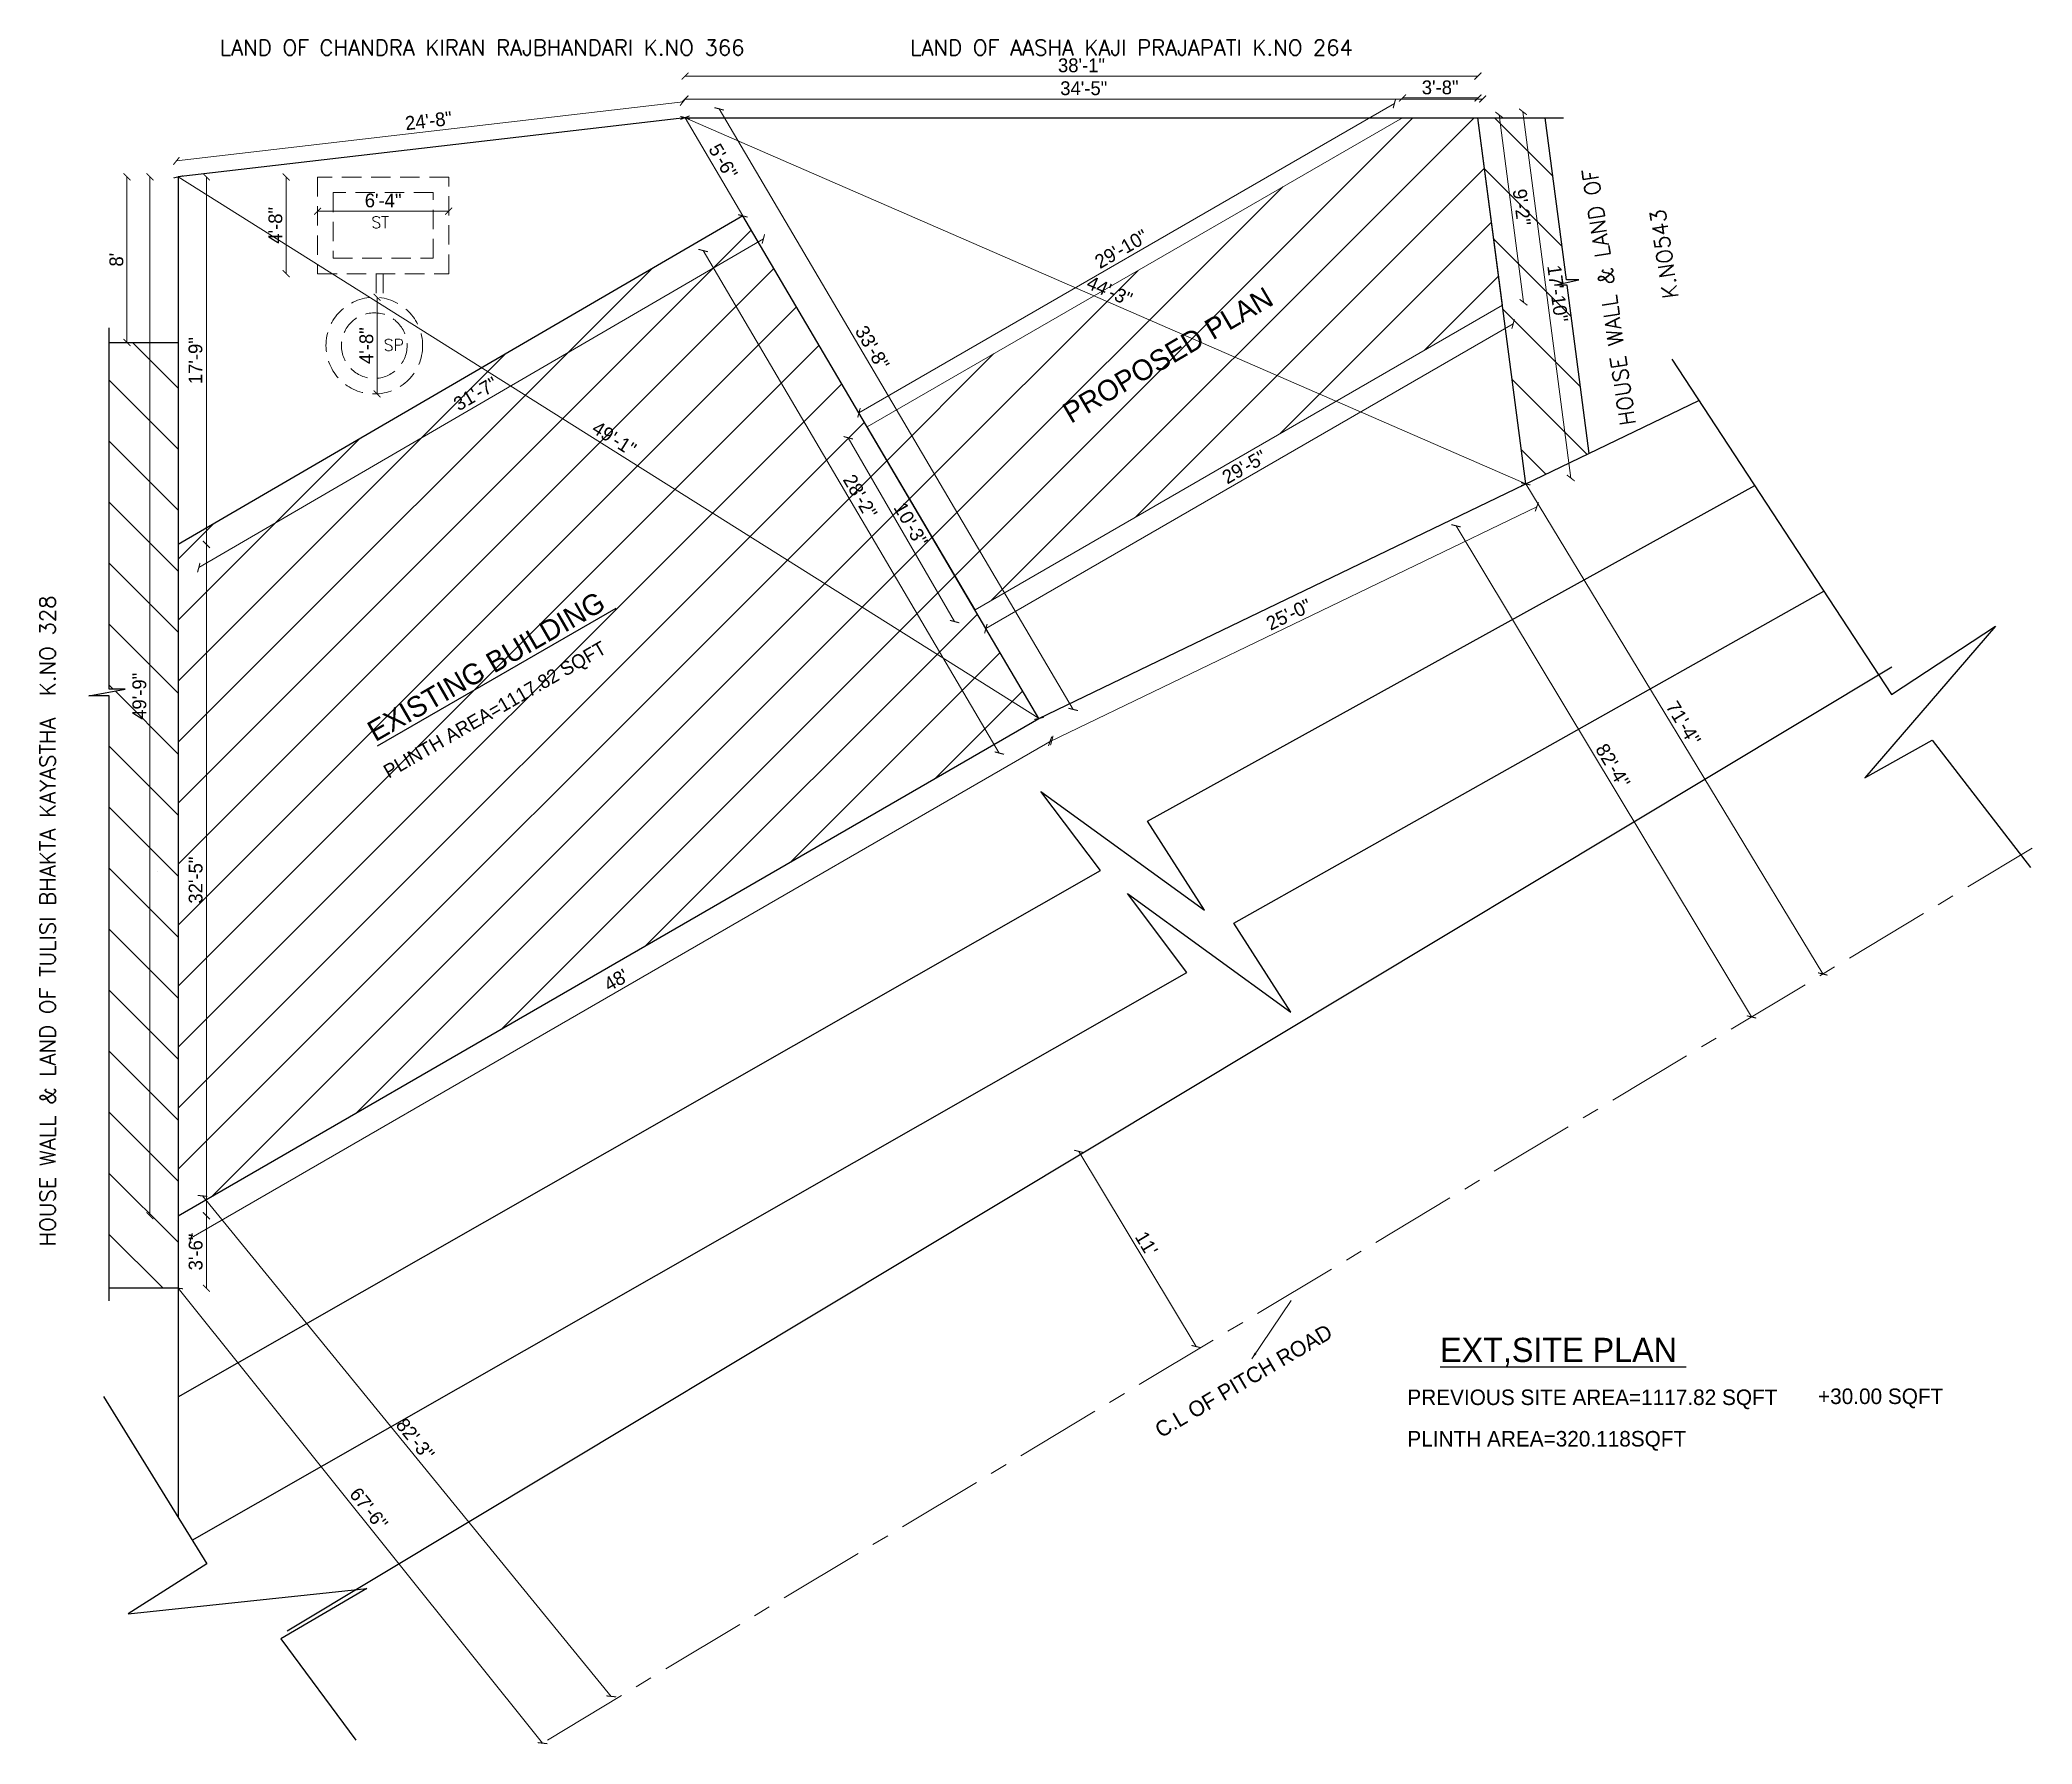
# Model space of a CAD drawing. Header units: inches. Extents: x 20273 to 74670, y -14357 to 735.
# Drawn here: x 20273 to 21428, y -4445 to -3458 of the extents above; entities that cross this region are included whole.
import ezdxf

# ---------------------------------------------------------------- set-up
doc = ezdxf.new("R2010")
doc.units = ezdxf.units.IN
doc.header["$LTSCALE"] = 5
doc.header["$MEASUREMENT"] = 0
doc.linetypes.add('CENTER', pattern=[2, 1.25, -0.25, 0.25, -0.25])
doc.linetypes.add('HIDDEN', pattern=[0.375, 0.25, -0.125])
doc.layers.add('A-WALL', color=7, linetype='Continuous', lineweight=9)
doc.layers.add('HATCH', color=253, linetype='Continuous', lineweight=0)
for name, color, linetype in [('DIM', 5, 'Continuous'), ('TEXT', 6, 'Continuous'), ('WALL', 7, 'Continuous')]:
    doc.layers.add(name, color=color, linetype=linetype)
doc.styles.add('ROMANS', font='romans.shx', dxfattribs={"width": 0.8})
doc.styles.add('tt', font='stylu.ttf', dxfattribs={"height": 8})
doc.dimstyles.new('Copy(2) of STANDARD', dxfattribs={"dimtxt": 2, "dimasz": 4, "dimexe": 0, "dimexo": 0, "dimgap": 2, "dimtad": 1, "dimdec": 0, "dimzin": 0, "dimdsep": 46, "dimlunit": 3, "dimtxsty": 'tt', "dimblk": 'ARCHTICK', "dimcen": 0.0505, "dimse1": 1, "dimse2": 1, "dimclrd": 5, "dimclre": 5, "dimclrt": 7, "dimadec": 1, "dimazin": 0, "dimtm": 1e-09, "dimtfac": 1, "dimtdec": 0, "dimtofl": 0, "dimtmove": 1, "dimatfit": 3, "dimfxl": 1, "dimtolj": 2, "dimtzin": 0, "dimlwd": 13, "dimarcsym": 0})
pattern_1 = [(135, (-730.565, -18673.39), (-17.67767, -17.67767), [])]

# ---------------------------------------------------------------- blocks, each defined once
blk = doc.blocks.new('_ArchTick')
at = {"color": 0, "linetype": 'ByBlock', "const_width": 0.15}
blk.add_lwpolyline([(-0.5, -0.5), (0.5, 0.5)], dxfattribs=at)
blk = doc.blocks.new('*D247')
at = {"layer": 'Defpoints', "color": 0, "ltscale": 5, "transparency": 16777216}
for p in [(21062.9, -3503), (20748, -3674), (20752.8, -3682.2)]:
    blk.add_point(p, dxfattribs=at)
at = {"layer": 'DIM', "color": 5, "lineweight": 13, "ltscale": 5, "transparency": 16777216}
blk.add_line((21058.2, -3494.8), (20748, -3674), dxfattribs=at)
at = {"layer": 'DIM', "color": 5, "lineweight": 13, "ltscale": 5, "transparency": 16777216, "xscale": 4, "yscale": 4, "zscale": 4}
for p, rotation in [((21058.2, -3494.8), 30.02282740669304), ((20748, -3674), 210.022827406693)]:
    blk.add_blockref('_ArchTick', p, dxfattribs=dict(at, rotation=rotation))
at = {"layer": 'DIM', "color": 7, "ltscale": 5, "transparency": 16777216, "insert": (20900, -3579.1), "char_height": 8, "attachment_point": 5, "rotation": 30.0228, "style": 'tt'}
blk.add_mtext('\\A2;29\'-10"', dxfattribs=at)
blk = doc.blocks.new('*D248')
at = {"layer": 'Defpoints', "color": 0, "ltscale": 5, "transparency": 16777216}
for p in [(21120.7, -3611.6), (21127, -3622.5), (20815.2, -3788.2)]:
    blk.add_point(p, dxfattribs=at)
at = {"layer": 'DIM', "color": 5, "lineweight": 13, "ltscale": 5, "transparency": 16777216}
blk.add_line((20821.5, -3799.1), (21127, -3622.5), dxfattribs=at)
at = {"layer": 'DIM', "color": 5, "lineweight": 13, "ltscale": 5, "transparency": 16777216, "xscale": 4, "yscale": 4, "zscale": 4}
for p, rotation in [((21127, -3622.5), 30.02282740669302), ((20821.5, -3799.1), 210.022827406693)]:
    blk.add_blockref('_ArchTick', p, dxfattribs=dict(at, rotation=rotation))
at = {"layer": 'DIM', "color": 7, "ltscale": 5, "transparency": 16777216, "insert": (20971.2, -3705.4), "char_height": 8, "attachment_point": 5, "rotation": 30.0228, "style": 'tt'}
blk.add_mtext('\\A2;29\'-5"', dxfattribs=at)
blk = doc.blocks.new('*D249')
at = {"layer": 'Defpoints', "color": 0, "ltscale": 5, "transparency": 16777216}
for p in [(21106.6, -3491.6), (21062.9, -3503), (21106.6, -3503)]:
    blk.add_point(p, dxfattribs=at)
at = {"layer": 'DIM', "color": 5, "lineweight": 13, "ltscale": 5, "transparency": 16777216}
blk.add_line((21062.9, -3491.6), (21106.6, -3491.6), dxfattribs=at)
at = {"layer": 'DIM', "color": 5, "lineweight": 13, "ltscale": 5, "transparency": 16777216, "xscale": 4, "yscale": 4, "zscale": 4, "rotation": 180}
blk.add_blockref('_ArchTick', (21062.9, -3491.6), dxfattribs=at)
at = {"layer": 'DIM', "color": 5, "lineweight": 13, "ltscale": 5, "transparency": 16777216, "xscale": 4, "yscale": 4, "zscale": 4}
blk.add_blockref('_ArchTick', (21106.6, -3491.6), dxfattribs=at)
at = {"layer": 'DIM', "color": 7, "ltscale": 5, "transparency": 16777216, "insert": (21084.7, -3485.5), "char_height": 8, "attachment_point": 5, "style": 'tt'}
blk.add_mtext('\\A2;3\'-8"', dxfattribs=at)
blk = doc.blocks.new('*D250')
at = {"layer": 'Defpoints', "color": 0, "ltscale": 5, "transparency": 16777216}
for p in [(21106.6, -3503), (21118.9, -3501.4), (21120.7, -3611.6)]:
    blk.add_point(p, dxfattribs=at)
at = {"layer": 'DIM', "color": 5, "lineweight": 13, "ltscale": 5, "transparency": 16777216}
blk.add_line((21133, -3610), (21118.9, -3501.4), dxfattribs=at)
at = {"layer": 'DIM', "color": 5, "lineweight": 13, "ltscale": 5, "transparency": 16777216, "xscale": 4, "yscale": 4, "zscale": 4}
for p, rotation in [((21118.9, -3501.4), 97.43550611294413), ((21133, -3610), 277.4355061129441)]:
    blk.add_blockref('_ArchTick', p, dxfattribs=dict(at, rotation=rotation))
at = {"layer": 'DIM', "color": 7, "ltscale": 5, "transparency": 16777216, "insert": (21132, -3554.9), "char_height": 8, "attachment_point": 5, "rotation": 277.4355, "style": 'tt'}
blk.add_mtext('\\A2;9\'-2"', dxfattribs=at)
blk = doc.blocks.new('*D251')
at = {"layer": 'Defpoints', "color": 0, "ltscale": 5, "transparency": 16777216}
for p in [(20752.8, -3682.2), (20803.4, -3795), (20815.2, -3788.2)]:
    blk.add_point(p, dxfattribs=at)
at = {"layer": 'DIM', "color": 5, "lineweight": 13, "ltscale": 5, "transparency": 16777216}
blk.add_line((20741.8, -3688.5), (20803.4, -3795), dxfattribs=at)
at = {"layer": 'DIM', "color": 5, "lineweight": 13, "ltscale": 5, "transparency": 16777216, "xscale": 4, "yscale": 4, "zscale": 4}
for p, rotation in [((20741.8, -3688.5), 120.0228274066971), ((20803.4, -3795), 300.0228274066972)]:
    blk.add_blockref('_ArchTick', p, dxfattribs=dict(at, rotation=rotation))
at = {"layer": 'DIM', "color": 7, "ltscale": 5, "transparency": 16777216, "insert": (20778, -3738.7), "char_height": 8, "attachment_point": 5, "rotation": 300.0228, "style": 'tt'}
blk.add_mtext('\\A2;10\'-3"', dxfattribs=at)
blk = doc.blocks.new('*D256')
at = {"layer": 'Defpoints', "color": 0, "ltscale": 5, "transparency": 16777216}
for p in [(20647.2, -3503), (20647.2, -3503), (21134.3, -3715.2)]:
    blk.add_point(p, dxfattribs=at)
at = {"layer": 'DIM', "color": 5, "lineweight": 13, "ltscale": 5, "transparency": 16777216}
blk.add_line((21134.3, -3715.2), (20647.2, -3503), dxfattribs=at)
at = {"layer": 'DIM', "color": 5, "lineweight": 13, "ltscale": 5, "transparency": 16777216, "xscale": 4, "yscale": 4, "zscale": 4}
for p, rotation in [((20647.2, -3503), 156.4590553134295), ((21134.3, -3715.2), 336.4590553134295)]:
    blk.add_blockref('_ArchTick', p, dxfattribs=dict(at, rotation=rotation))
at = {"layer": 'DIM', "color": 7, "ltscale": 5, "transparency": 16777216, "insert": (20893.2, -3603.4), "char_height": 8, "attachment_point": 5, "rotation": 336.4591, "style": 'tt'}
blk.add_mtext('\\A2;44\'-3"', dxfattribs=at)
blk = doc.blocks.new('*D257')
at = {"layer": 'Defpoints', "color": 0, "ltscale": 5, "transparency": 16777216}
for p in [(20698.2, -3479.5), (20667, -3497.9), (20903.3, -3827.6)]:
    blk.add_point(p, dxfattribs=at)
at = {"layer": 'DIM', "color": 5, "lineweight": 13, "ltscale": 5, "transparency": 16777216}
blk.add_line((20872.1, -3845.9), (20667, -3497.9), dxfattribs=at)
at = {"layer": 'DIM', "color": 5, "lineweight": 13, "ltscale": 5, "transparency": 16777216, "xscale": 4, "yscale": 4, "zscale": 4}
for p, rotation in [((20667, -3497.9), 120.5085900979851), ((20872.1, -3845.9), 300.5085900979851)]:
    blk.add_blockref('_ArchTick', p, dxfattribs=dict(at, rotation=rotation))
at = {"layer": 'DIM', "color": 7, "ltscale": 5, "transparency": 16777216, "insert": (20755.7, -3636.3), "char_height": 8, "attachment_point": 5, "rotation": 300.5086, "style": 'tt'}
blk.add_mtext('\\A2;33\'-8"', dxfattribs=at)
blk = doc.blocks.new('*D258')
at = {"layer": 'Defpoints', "color": 0, "ltscale": 5, "transparency": 16777216}
for p in [(20353.6, -3537.3), (20852.3, -3851.1), (20852.3, -3851.1)]:
    blk.add_point(p, dxfattribs=at)
at = {"layer": 'DIM', "color": 5, "lineweight": 13, "ltscale": 5, "transparency": 16777216}
blk.add_line((20353.6, -3537.3), (20852.3, -3851.1), dxfattribs=at)
at = {"layer": 'DIM', "color": 5, "lineweight": 13, "ltscale": 5, "transparency": 16777216, "xscale": 4, "yscale": 4, "zscale": 4}
for p, rotation in [((20353.6, -3537.3), 147.8211343331415), ((20852.3, -3851.1), 327.8211343331415)]:
    blk.add_blockref('_ArchTick', p, dxfattribs=dict(at, rotation=rotation))
at = {"layer": 'DIM', "color": 7, "ltscale": 5, "transparency": 16777216, "insert": (20606.2, -3688.9), "char_height": 8, "attachment_point": 5, "rotation": 327.8211, "style": 'tt'}
blk.add_mtext('\\A2;49\'-1"', dxfattribs=at)
blk = doc.blocks.new('*D259')
at = {"layer": 'Defpoints', "color": 0, "ltscale": 5, "transparency": 16777216}
for p in [(21106.6, -3478.9), (20647.2, -3503), (21106.6, -3503)]:
    blk.add_point(p, dxfattribs=at)
at = {"layer": 'DIM', "color": 5, "lineweight": 13, "ltscale": 5, "transparency": 16777216}
blk.add_line((20647.2, -3478.9), (21106.6, -3478.9), dxfattribs=at)
at = {"layer": 'DIM', "color": 5, "lineweight": 13, "ltscale": 5, "transparency": 16777216, "xscale": 4, "yscale": 4, "zscale": 4, "rotation": 180}
blk.add_blockref('_ArchTick', (20647.2, -3478.9), dxfattribs=at)
at = {"layer": 'DIM', "color": 5, "lineweight": 13, "ltscale": 5, "transparency": 16777216, "xscale": 4, "yscale": 4, "zscale": 4}
blk.add_blockref('_ArchTick', (21106.6, -3478.9), dxfattribs=at)
at = {"layer": 'DIM', "color": 7, "ltscale": 5, "transparency": 16777216, "insert": (20876.9, -3472.7), "char_height": 8, "attachment_point": 5, "style": 'tt'}
blk.add_mtext('\\A2;38\'-1"', dxfattribs=at)
blk = doc.blocks.new('*D260')
at = {"layer": 'Defpoints', "color": 0, "ltscale": 5, "transparency": 16777216}
for p in [(20646.1, -3493.8), (20647.2, -3503), (20353.6, -3537.3)]:
    blk.add_point(p, dxfattribs=at)
at = {"layer": 'DIM', "color": 5, "lineweight": 13, "ltscale": 5, "transparency": 16777216}
blk.add_line((20352.5, -3528.1), (20646.1, -3493.8), dxfattribs=at)
at = {"layer": 'DIM', "color": 5, "lineweight": 13, "ltscale": 5, "transparency": 16777216, "xscale": 4, "yscale": 4, "zscale": 4}
for p, rotation in [((20646.1, -3493.8), 6.656485109489182), ((20352.5, -3528.1), 186.6564851094892)]:
    blk.add_blockref('_ArchTick', p, dxfattribs=dict(at, rotation=rotation))
at = {"layer": 'DIM', "color": 7, "ltscale": 5, "transparency": 16777216, "insert": (20498.6, -3504.8), "char_height": 8, "attachment_point": 5, "rotation": 6.6565, "style": 'tt'}
blk.add_mtext('\\A2;24\'-8"', dxfattribs=at)
blk = doc.blocks.new('*D261')
at = {"layer": 'Defpoints', "color": 0, "ltscale": 5, "transparency": 16777216}
for p in [(20337.2, -3537.3), (20353.6, -3537.3), (20353.6, -4139.3)]:
    blk.add_point(p, dxfattribs=at)
at = {"layer": 'DIM', "color": 5, "lineweight": 13, "ltscale": 5, "transparency": 16777216}
blk.add_line((20337.2, -4139.3), (20337.2, -3537.3), dxfattribs=at)
at = {"layer": 'DIM', "color": 5, "lineweight": 13, "ltscale": 5, "transparency": 16777216, "xscale": 4, "yscale": 4, "zscale": 4}
for p, rotation in [((20337.2, -3537.3), 90), ((20337.2, -4139.3), 270)]:
    blk.add_blockref('_ArchTick', p, dxfattribs=dict(at, rotation=rotation))
at = {"layer": 'DIM', "color": 7, "ltscale": 5, "transparency": 16777216, "insert": (20331.1, -3838.3), "char_height": 8, "attachment_point": 5, "rotation": 90, "style": 'tt'}
blk.add_mtext('\\A2;49\'-9"', dxfattribs=at)
blk = doc.blocks.new('*D262')
at = {"layer": 'Defpoints', "color": 0, "ltscale": 5, "transparency": 16777216}
for p in [(21134.3, -3715.2), (21140.7, -3728.5), (20852.3, -3851.1)]:
    blk.add_point(p, dxfattribs=at)
at = {"layer": 'DIM', "color": 5, "lineweight": 13, "ltscale": 5, "transparency": 16777216}
blk.add_line((20858.7, -3864.4), (21140.7, -3728.5), dxfattribs=at)
at = {"layer": 'DIM', "color": 5, "lineweight": 13, "ltscale": 5, "transparency": 16777216, "xscale": 4, "yscale": 4, "zscale": 4}
for p, rotation in [((21140.7, -3728.5), 25.72641114425566), ((20858.7, -3864.4), 205.7264111442556)]:
    blk.add_blockref('_ArchTick', p, dxfattribs=dict(at, rotation=rotation))
at = {"layer": 'DIM', "color": 7, "ltscale": 5, "transparency": 16777216, "insert": (20997, -3790.9), "char_height": 8, "attachment_point": 5, "rotation": 25.7264, "style": 'tt'}
blk.add_mtext('\\A2;25\'-0"', dxfattribs=at)
blk = doc.blocks.new('*D263')
at = {"layer": 'Defpoints', "color": 0, "ltscale": 5, "transparency": 16777216}
for p in [(20353.6, -4139.3), (20604.5, -4417.8), (20590.4, -4429.3)]:
    blk.add_point(p, dxfattribs=at)
at = {"layer": 'DIM', "color": 5, "lineweight": 13, "ltscale": 5, "transparency": 16777216}
blk.add_line((20367.7, -4127.8), (20604.5, -4417.8), dxfattribs=at)
at = {"layer": 'DIM', "color": 5, "lineweight": 13, "ltscale": 5, "transparency": 16777216, "xscale": 4, "yscale": 4, "zscale": 4}
for p, rotation in [((20367.7, -4127.8), 129.2346719250575), ((20604.5, -4417.8), 309.2346719250575)]:
    blk.add_blockref('_ArchTick', p, dxfattribs=dict(at, rotation=rotation))
at = {"layer": 'DIM', "color": 7, "ltscale": 5, "transparency": 16777216, "insert": (20490.9, -4268.9), "char_height": 8, "attachment_point": 5, "rotation": 309.2347, "style": 'tt'}
blk.add_mtext("\\A2;82'-3''", dxfattribs=at)
blk = doc.blocks.new('*D264')
at = {"layer": 'Defpoints', "color": 0, "ltscale": 5, "transparency": 16777216}
for p in [(21134.3, -3715.2), (21305.4, -3999.8), (21265.1, -4024.1)]:
    blk.add_point(p, dxfattribs=at)
at = {"layer": 'DIM', "color": 5, "lineweight": 13, "ltscale": 5, "transparency": 16777216}
blk.add_line((21093.9, -3739.5), (21265.1, -4024.1), dxfattribs=at)
at = {"layer": 'DIM', "color": 5, "lineweight": 13, "ltscale": 5, "transparency": 16777216, "xscale": 4, "yscale": 4, "zscale": 4}
for p, rotation in [((21093.9, -3739.5), 121.0209575035025), ((21265.1, -4024.1), 301.0209575035025)]:
    blk.add_blockref('_ArchTick', p, dxfattribs=dict(at, rotation=rotation))
at = {"layer": 'DIM', "color": 7, "ltscale": 5, "transparency": 16777216, "insert": (21184.8, -3878.6), "char_height": 8, "attachment_point": 5, "rotation": 301.021, "style": 'tt'}
blk.add_mtext("\\A2;82'-4''", dxfattribs=at)
blk = doc.blocks.new('*D265')
at = {"layer": 'Defpoints', "color": 0, "ltscale": 5, "transparency": 16777216}
for p in [(20875.4, -4102), (20875.4, -4102), (20943.4, -4215.1)]:
    blk.add_point(p, dxfattribs=at)
at = {"layer": 'DIM', "color": 5, "lineweight": 13, "ltscale": 5, "transparency": 16777216}
blk.add_line((20943.4, -4215.1), (20875.4, -4102), dxfattribs=at)
at = {"layer": 'DIM', "color": 5, "lineweight": 13, "ltscale": 5, "transparency": 16777216, "xscale": 4, "yscale": 4, "zscale": 4}
for p, rotation in [((20875.4, -4102), 120.9954618466229), ((20943.4, -4215.1), 300.9954618466229)]:
    blk.add_blockref('_ArchTick', p, dxfattribs=dict(at, rotation=rotation))
at = {"layer": 'DIM', "color": 7, "ltscale": 5, "transparency": 16777216, "insert": (20914.6, -4155.4), "char_height": 8, "attachment_point": 5, "rotation": 300.9955, "style": 'tt'}
blk.add_mtext("\\A2;11'", dxfattribs=at)
blk = doc.blocks.new('*D266')
at = {"layer": 'Defpoints', "color": 0, "ltscale": 5, "transparency": 16777216}
for p in [(21134.3, -3715.2), (21306.4, -3999.2), (21306.4, -3999.2)]:
    blk.add_point(p, dxfattribs=at)
at = {"layer": 'DIM', "color": 5, "lineweight": 13, "ltscale": 5, "transparency": 16777216}
blk.add_line((21134.3, -3715.2), (21306.4, -3999.2), dxfattribs=at)
at = {"layer": 'DIM', "color": 5, "lineweight": 13, "ltscale": 5, "transparency": 16777216, "xscale": 4, "yscale": 4, "zscale": 4}
for p, rotation in [((21134.3, -3715.2), 121.229914251942), ((21306.4, -3999.2), 301.229914251942)]:
    blk.add_blockref('_ArchTick', p, dxfattribs=dict(at, rotation=rotation))
at = {"layer": 'DIM', "color": 7, "ltscale": 5, "transparency": 16777216, "insert": (21225.7, -3853.9), "char_height": 8, "attachment_point": 5, "rotation": 301.2299, "style": 'tt'}
blk.add_mtext("\\A2;71'-4''", dxfattribs=at)
blk = doc.blocks.new('*D267')
at = {"layer": 'Defpoints', "color": 0, "ltscale": 5, "transparency": 16777216}
for p in [(20353.6, -4181.3), (20564.6, -4444.9), (20564.6, -4444.9)]:
    blk.add_point(p, dxfattribs=at)
at = {"layer": 'DIM', "color": 5, "lineweight": 13, "ltscale": 5, "transparency": 16777216}
blk.add_line((20353.6, -4181.3), (20564.6, -4444.9), dxfattribs=at)
at = {"layer": 'DIM', "color": 5, "lineweight": 13, "ltscale": 5, "transparency": 16777216, "xscale": 4, "yscale": 4, "zscale": 4}
for p, rotation in [((20353.6, -4181.3), 128.6745829796087), ((20564.6, -4444.9), 308.6745829796087)]:
    blk.add_blockref('_ArchTick', p, dxfattribs=dict(at, rotation=rotation))
at = {"layer": 'DIM', "color": 7, "ltscale": 5, "transparency": 16777216, "insert": (20464, -4309.1), "char_height": 8, "attachment_point": 5, "rotation": 308.6746, "style": 'tt'}
blk.add_mtext("\\A2;67'-6''", dxfattribs=at)
blk = doc.blocks.new('*D268')
at = {"layer": 'Defpoints', "color": 0, "ltscale": 5, "transparency": 16777216}
for p in [(21106.6, -3503), (21134.3, -3715.2), (21160.4, -3711.8)]:
    blk.add_point(p, dxfattribs=at)
at = {"layer": 'DIM', "color": 5, "lineweight": 13, "ltscale": 5, "transparency": 16777216}
blk.add_line((21132.7, -3499.6), (21160.4, -3711.8), dxfattribs=at)
at = {"layer": 'DIM', "color": 5, "lineweight": 13, "ltscale": 5, "transparency": 16777216, "xscale": 4, "yscale": 4, "zscale": 4}
for p, rotation in [((21132.7, -3499.6), 97.43550611295254), ((21160.4, -3711.8), 277.4355061129525)]:
    blk.add_blockref('_ArchTick', p, dxfattribs=dict(at, rotation=rotation))
at = {"layer": 'DIM', "color": 7, "ltscale": 5, "transparency": 16777216, "insert": (21152.8, -3604.9), "char_height": 8, "attachment_point": 5, "rotation": 277.4355, "style": 'tt'}
blk.add_mtext('\\A2;17\'-10"', dxfattribs=at)
blk = doc.blocks.new('*D269')
at = {"layer": 'Defpoints', "color": 0, "ltscale": 5, "transparency": 16777216}
for p in [(20468.2, -3607.1), (20466.1, -3663.1), (20468.8, -3663.1)]:
    blk.add_point(p, dxfattribs=at)
at = {"layer": 'DIM', "color": 5, "lineweight": 13, "ltscale": 5, "transparency": 16777216}
blk.add_line((20468.8, -3607.1), (20468.8, -3663.1), dxfattribs=at)
at = {"layer": 'DIM', "color": 5, "lineweight": 13, "ltscale": 5, "transparency": 16777216, "xscale": 4, "yscale": 4, "zscale": 4}
for p, rotation in [((20468.8, -3607.1), 90), ((20468.8, -3663.1), 270)]:
    blk.add_blockref('_ArchTick', p, dxfattribs=dict(at, rotation=rotation))
at = {"layer": 'DIM', "color": 7, "ltscale": 5, "transparency": 16777216, "insert": (20462.6, -3635.1), "char_height": 8, "attachment_point": 5, "rotation": 90, "style": 'tt'}
blk.add_mtext('\\A2;4\'-8"', dxfattribs=at)
blk = doc.blocks.new('*D270')
at = {"layer": 'Defpoints', "color": 0, "ltscale": 5, "transparency": 16777216}
for p in [(20434.3, -3537.4), (20416.1, -3593.4), (20434.3, -3593.4)]:
    blk.add_point(p, dxfattribs=at)
at = {"layer": 'DIM', "color": 5, "lineweight": 13, "ltscale": 5, "transparency": 16777216}
blk.add_line((20416.1, -3537.4), (20416.1, -3593.4), dxfattribs=at)
at = {"layer": 'DIM', "color": 5, "lineweight": 13, "ltscale": 5, "transparency": 16777216, "xscale": 4, "yscale": 4, "zscale": 4}
for p, rotation in [((20416.1, -3537.4), 90), ((20416.1, -3593.4), 270)]:
    blk.add_blockref('_ArchTick', p, dxfattribs=dict(at, rotation=rotation))
at = {"layer": 'DIM', "color": 7, "ltscale": 5, "transparency": 16777216, "insert": (20409.9, -3565.4), "char_height": 8, "attachment_point": 5, "rotation": 90, "style": 'tt'}
blk.add_mtext('\\A2;4\'-8"', dxfattribs=at)
blk = doc.blocks.new('*D271')
at = {"layer": 'Defpoints', "color": 0, "ltscale": 5, "transparency": 16777216}
for p in [(20434.3, -3566.4), (20510.3, -3557.2), (20510.3, -3566.4)]:
    blk.add_point(p, dxfattribs=at)
at = {"layer": 'DIM', "color": 5, "lineweight": 13, "ltscale": 5, "transparency": 16777216}
blk.add_line((20434.3, -3557.2), (20510.3, -3557.2), dxfattribs=at)
at = {"layer": 'DIM', "color": 5, "lineweight": 13, "ltscale": 5, "transparency": 16777216, "xscale": 4, "yscale": 4, "zscale": 4, "rotation": 180}
blk.add_blockref('_ArchTick', (20434.3, -3557.2), dxfattribs=at)
at = {"layer": 'DIM', "color": 5, "lineweight": 13, "ltscale": 5, "transparency": 16777216, "xscale": 4, "yscale": 4, "zscale": 4}
blk.add_blockref('_ArchTick', (20510.3, -3557.2), dxfattribs=at)
at = {"layer": 'DIM', "color": 7, "ltscale": 5, "transparency": 16777216, "insert": (20472.3, -3551), "char_height": 8, "attachment_point": 5, "style": 'tt'}
blk.add_mtext('\\A2;6\'-4"', dxfattribs=at)
blk = doc.blocks.new('*D272')
at = {"layer": 'Defpoints', "color": 0, "ltscale": 5, "transparency": 16777216}
for p in [(20353.6, -3537.3), (20369.9, -3537.3), (20353.6, -3750.3)]:
    blk.add_point(p, dxfattribs=at)
at = {"layer": 'DIM', "color": 5, "lineweight": 13, "ltscale": 5, "transparency": 16777216}
blk.add_line((20369.9, -3750.3), (20369.9, -3537.3), dxfattribs=at)
at = {"layer": 'DIM', "color": 5, "lineweight": 13, "ltscale": 5, "transparency": 16777216, "xscale": 4, "yscale": 4, "zscale": 4}
for p, rotation in [((20369.9, -3537.3), 90), ((20369.9, -3750.3), 270)]:
    blk.add_blockref('_ArchTick', p, dxfattribs=dict(at, rotation=rotation))
at = {"layer": 'DIM', "color": 7, "ltscale": 5, "transparency": 16777216, "insert": (20363.6, -3643.8), "char_height": 8, "attachment_point": 5, "rotation": 90, "style": 'tt'}
blk.add_mtext('\\A2;17\'-9"', dxfattribs=at)
blk = doc.blocks.new('*D273')
at = {"layer": 'Defpoints', "color": 0, "ltscale": 5, "transparency": 16777216}
for p in [(20384.3, -3750.3), (20369.9, -4139.3), (20384.3, -4139.3)]:
    blk.add_point(p, dxfattribs=at)
at = {"layer": 'DIM', "color": 5, "lineweight": 13, "ltscale": 5, "transparency": 16777216}
blk.add_line((20369.9, -3750.3), (20369.9, -4139.3), dxfattribs=at)
at = {"layer": 'DIM', "color": 5, "lineweight": 13, "ltscale": 5, "transparency": 16777216, "xscale": 4, "yscale": 4, "zscale": 4}
for p, rotation in [((20369.9, -3750.3), 90), ((20369.9, -4139.3), 270)]:
    blk.add_blockref('_ArchTick', p, dxfattribs=dict(at, rotation=rotation))
at = {"layer": 'DIM', "color": 7, "ltscale": 5, "transparency": 16777216, "insert": (20363.7, -3944.8), "char_height": 8, "attachment_point": 5, "rotation": 90, "style": 'tt'}
blk.add_mtext('\\A2;32\'-5"', dxfattribs=at)
blk = doc.blocks.new('*D274')
at = {"layer": 'Defpoints', "color": 0, "ltscale": 5, "transparency": 16777216}
for p in [(20731.7, -3536.4), (20903.3, -3827.6), (20829.3, -3871.2)]:
    blk.add_point(p, dxfattribs=at)
at = {"layer": 'DIM', "color": 5, "lineweight": 13, "ltscale": 5, "transparency": 16777216}
blk.add_line((20657.7, -3580), (20829.3, -3871.2), dxfattribs=at)
at = {"layer": 'DIM', "color": 5, "lineweight": 13, "ltscale": 5, "transparency": 16777216, "xscale": 4, "yscale": 4, "zscale": 4}
for p, rotation in [((20657.7, -3580), 120.5085900979856), ((20829.3, -3871.2), 300.5085900979856)]:
    blk.add_blockref('_ArchTick', p, dxfattribs=dict(at, rotation=rotation))
at = {"layer": 'DIM', "color": 7, "ltscale": 5, "transparency": 16777216, "insert": (20748.7, -3722.5), "char_height": 8, "attachment_point": 5, "rotation": 300.5086, "style": 'tt'}
blk.add_mtext('\\A2;28\'-2"', dxfattribs=at)
blk = doc.blocks.new('*D275')
at = {"layer": 'Defpoints', "color": 0, "ltscale": 5, "transparency": 16777216}
for p in [(20680.7, -3552.8), (20692.6, -3573.3), (20353.6, -3743.2)]:
    blk.add_point(p, dxfattribs=at)
at = {"layer": 'DIM', "color": 5, "lineweight": 13, "ltscale": 5, "transparency": 16777216}
blk.add_line((20365.5, -3763.7), (20692.6, -3573.3), dxfattribs=at)
at = {"layer": 'DIM', "color": 5, "lineweight": 13, "ltscale": 5, "transparency": 16777216, "xscale": 4, "yscale": 4, "zscale": 4}
for p, rotation in [((20692.6, -3573.3), 30.20167562402278), ((20365.5, -3763.7), 210.2016756240228)]:
    blk.add_blockref('_ArchTick', p, dxfattribs=dict(at, rotation=rotation))
at = {"layer": 'DIM', "color": 7, "ltscale": 5, "transparency": 16777216, "insert": (20525.9, -3663), "char_height": 8, "attachment_point": 5, "rotation": 30.2017, "style": 'tt'}
blk.add_mtext('\\A2;31\'-7"', dxfattribs=at)
blk = doc.blocks.new('*D276')
at = {"layer": 'Defpoints', "color": 0, "ltscale": 5, "transparency": 16777216}
for p in [(20852.3, -3851.1), (20859.7, -3863.9), (20353.6, -4139.3)]:
    blk.add_point(p, dxfattribs=at)
at = {"layer": 'DIM', "color": 5, "lineweight": 13, "ltscale": 5, "transparency": 16777216}
blk.add_line((20361, -4152.1), (20859.7, -3863.9), dxfattribs=at)
at = {"layer": 'DIM', "color": 5, "lineweight": 13, "ltscale": 5, "transparency": 16777216, "xscale": 4, "yscale": 4, "zscale": 4}
for p, rotation in [((20859.7, -3863.9), 30.02282740668951), ((20361, -4152.1), 210.0228274066895)]:
    blk.add_blockref('_ArchTick', p, dxfattribs=dict(at, rotation=rotation))
at = {"layer": 'DIM', "color": 7, "ltscale": 5, "transparency": 16777216, "insert": (20607.3, -4002.7), "char_height": 8, "attachment_point": 5, "rotation": 30.0228, "style": 'tt'}
blk.add_mtext("\\A2;48'", dxfattribs=at)
blk = doc.blocks.new('*D277')
at = {"layer": 'Defpoints', "color": 0, "ltscale": 5, "transparency": 16777216}
for p in [(20382.1, -4139.3), (20369.9, -4181.3), (20382.1, -4181.3)]:
    blk.add_point(p, dxfattribs=at)
at = {"layer": 'DIM', "color": 5, "lineweight": 13, "ltscale": 5, "transparency": 16777216}
blk.add_line((20369.9, -4139.3), (20369.9, -4181.3), dxfattribs=at)
at = {"layer": 'DIM', "color": 5, "lineweight": 13, "ltscale": 5, "transparency": 16777216, "xscale": 4, "yscale": 4, "zscale": 4}
for p, rotation in [((20369.9, -4139.3), 90), ((20369.9, -4181.3), 270)]:
    blk.add_blockref('_ArchTick', p, dxfattribs=dict(at, rotation=rotation))
at = {"layer": 'DIM', "color": 7, "ltscale": 5, "transparency": 16777216, "insert": (20363.7, -4160.3), "char_height": 8, "attachment_point": 5, "rotation": 90, "style": 'tt'}
blk.add_mtext('\\A2;3\'-6"', dxfattribs=at)
blk = doc.blocks.new('*D278')
at = {"layer": 'Defpoints', "color": 0, "ltscale": 5, "transparency": 16777216}
for p in [(20323.9, -3537.3), (20353.6, -3537.3), (20340, -3633.3)]:
    blk.add_point(p, dxfattribs=at)
at = {"layer": 'DIM', "color": 5, "lineweight": 13, "ltscale": 5, "transparency": 16777216}
blk.add_line((20323.9, -3633.3), (20323.9, -3537.3), dxfattribs=at)
at = {"layer": 'DIM', "color": 5, "lineweight": 13, "ltscale": 5, "transparency": 16777216, "xscale": 4, "yscale": 4, "zscale": 4}
for p, rotation in [((20323.9, -3537.3), 90), ((20323.9, -3633.3), 270)]:
    blk.add_blockref('_ArchTick', p, dxfattribs=dict(at, rotation=rotation))
at = {"layer": 'DIM', "color": 7, "ltscale": 5, "transparency": 16777216, "insert": (20317.8, -3585.3), "char_height": 8, "attachment_point": 5, "rotation": 90, "style": 'tt'}
blk.add_mtext("\\A2;8'", dxfattribs=at)
blk = doc.blocks.new('*D279')
at = {"layer": 'Defpoints', "color": 0, "ltscale": 5, "transparency": 16777216}
for p in [(20647.2, -3503), (20647.2, -3503), (20680.7, -3559.9)]:
    blk.add_point(p, dxfattribs=at)
at = {"layer": 'DIM', "color": 5, "lineweight": 13, "ltscale": 5, "transparency": 16777216}
blk.add_line((20680.7, -3559.9), (20647.2, -3503), dxfattribs=at)
at = {"layer": 'DIM', "color": 5, "lineweight": 13, "ltscale": 5, "transparency": 16777216, "xscale": 4, "yscale": 4, "zscale": 4}
for p, rotation in [((20647.2, -3503), 120.5085900979771), ((20680.7, -3559.9), 300.5085900979771)]:
    blk.add_blockref('_ArchTick', p, dxfattribs=dict(at, rotation=rotation))
at = {"layer": 'DIM', "color": 7, "ltscale": 5, "transparency": 16777216, "insert": (20669.3, -3528.3), "char_height": 8, "attachment_point": 5, "rotation": 300.5086, "style": 'tt'}
blk.add_mtext('\\A2;5\'-6"', dxfattribs=at)
blk = doc.blocks.new('*D280')
at = {"layer": 'Defpoints', "color": 0, "ltscale": 5, "transparency": 16777216}
for p in [(21109.3, -3492.2), (20647.2, -3503), (21109.3, -3503)]:
    blk.add_point(p, dxfattribs=at)
at = {"layer": 'DIM', "color": 5, "lineweight": 13, "ltscale": 5, "transparency": 16777216}
blk.add_line((20647.2, -3492.2), (21109.3, -3492.2), dxfattribs=at)
at = {"layer": 'DIM', "color": 5, "lineweight": 13, "ltscale": 5, "transparency": 16777216, "xscale": 4, "yscale": 4, "zscale": 4, "rotation": 180}
blk.add_blockref('_ArchTick', (20647.2, -3492.2), dxfattribs=at)
at = {"layer": 'DIM', "color": 5, "lineweight": 13, "ltscale": 5, "transparency": 16777216, "xscale": 4, "yscale": 4, "zscale": 4}
blk.add_blockref('_ArchTick', (21109.3, -3492.2), dxfattribs=at)
at = {"layer": 'DIM', "color": 7, "ltscale": 5, "transparency": 16777216, "insert": (20878.2, -3486), "char_height": 8, "attachment_point": 5, "style": 'tt'}
blk.add_mtext('\\A2;34\'-5"', dxfattribs=at)

msp = doc.modelspace()

# ---------------------------------------------------------------- hatches: boundary and pattern name
at = {"layer": 'HATCH', "ltscale": 5}
h = msp.add_hatch(dxfattribs=at)
h.set_pattern_fill('ANSI31', color=256, scale=200, style=0)
h.paths.add_polyline_path([(21106.56, -3503), (21062.88, -3503), (20752.78, -3682.2), (20815.22, -3788.17), (21120.74, -3611.62)])
h.paths.add_polyline_path([(20872.65, -3604.41), (20906.67, -3619.23), (20914.07, -3602.24), (20880.05, -3587.41)], flags=25)
h.paths.add_polyline_path([(20869.89, -3685.26), (20994.04, -3612.24), (20984.41, -3595.87), (20860.26, -3668.89)], flags=24)
h = msp.add_hatch(dxfattribs=at)
h.set_pattern_fill('ANSI31', color=256, scale=200, angle=90, style=0)
h.set_pattern_definition(pattern_1)
h.paths.add_polyline_path([(21158.24, -3600.14), (21151.04, -3600.14), (21164.96, -3596.99), (21157.83, -3597), (21145.56, -3503), (21106.56, -3503), (21134.26, -3715.2), (21170.95, -3697.52)])
h.paths.add_polyline_path([(21142.59, -3585.53), (21147.9, -3626.18), (21135.37, -3627.81), (21130.07, -3587.17)], flags=24)
h = msp.add_hatch(dxfattribs=at)
h.set_pattern_fill('ANSI31', color=256, scale=200, style=0)
h.paths.add_polyline_path([(20680.69, -3559.86), (20353.56, -3750.26), (20353.56, -4100), (20353.56, -4139.26), (20852.28, -3851.07)])
h.paths.add_polyline_path([(20760.07, -3725.91), (20778.64, -3758.04), (20794.69, -3748.77), (20776.12, -3716.64)], flags=24)
h.paths.add_polyline_path([(20585.76, -3686.81), (20617.17, -3706.58), (20627.04, -3690.89), (20595.63, -3671.12)], flags=24)
h.paths.add_polyline_path([(20372.8, -3963.35), (20372.8, -3926.23), (20354.27, -3926.23), (20354.27, -3963.35)], flags=24)
h.paths.add_polyline_path([(20514.32, -3680.16), (20546.39, -3661.49), (20537.07, -3645.47), (20504.99, -3664.14)], flags=24)
h.paths.add_polyline_path([(20474.99, -3889.47), (20620.21, -3805.63), (20613.75, -3794.44), (20468.54, -3878.28)], flags=24)
h.paths.add_polyline_path([(20466.83, -3869.49), (20611.11, -3786.19), (20601.74, -3769.95), (20457.46, -3853.25)], flags=24)
h = msp.add_hatch(dxfattribs=at)
h.set_pattern_fill('ANSI31', color=256, scale=200, angle=90, style=0)
h.set_pattern_definition(pattern_1)
h.paths.add_polyline_path([(20353.56, -3633.26), (20313.62, -3633.26), (20313.62, -3834.09), (20322.88, -3834.09), (20301.88, -3838.11), (20313.62, -3838.11), (20313.62, -4181.26), (20353.56, -4181.26), (20353.56, -4100)])
h.paths.add_polyline_path([(20324.89, -3831.14), (20324.89, -3811.13), (20337.24, -3811.13), (20337.24, -3831.14)], flags=24)

# ---------------------------------------------------------------- linework, layer by layer
at = {"layer": 'A-WALL', "ltscale": 5}
for p, q in [((20752.78, -3682.2), (21062.88, -3503)), ((20815.22, -3788.17), (21120.74, -3611.62))]:
    msp.add_line(p, q, dxfattribs=at)
msp.add_lwpolyline([(21106.56, -3503), (21062.88, -3503), (20752.78, -3682.2), (20815.22, -3788.17), (21120.74, -3611.62)], close=True, dxfattribs=at)
at = {"layer": 'DIM', "ltscale": 5}
msp.add_line((20341.32, -3939.68), (20341.32, -3939.68), dxfattribs=at)
at = {"layer": 'HATCH', "linetype": 'HIDDEN', "ltscale": 9}
for p, q in [((20468.25, -3593.45), (20468.25, -3607.11)), ((20472.25, -3593.45), (20472.25, -3607.55))]:
    msp.add_line(p, q, dxfattribs=at)
at = {"layer": 'HATCH', "linetype": 'CENTER', "ltscale": 8}
msp.add_line((20567.47, -4443.13), (21427.69, -3926.35), dxfattribs=at)
at = {"layer": 'HATCH', "linetype": 'HIDDEN', "ltscale": 9}
for points in [[(20434.33, -3593.45), (20510.33, -3593.45), (20510.33, -3537.45), (20434.33, -3537.45)], [(20443.33, -3584.45), (20501.33, -3584.45), (20501.33, -3546.45), (20443.33, -3546.45)]]:
    msp.add_lwpolyline(points, close=True, dxfattribs=at)
for radius in [28, 19]:
    msp.add_circle((20467.17, -3635.09), radius, dxfattribs=at)
at = {"layer": 'WALL', "ltscale": 5}
for p, q in [((20647.18, -3503), (20353.56, -3537.26)), ((20647.18, -3503), (21109.26, -3503)), ((21134.26, -3715.2), (21106.56, -3503)), ((21106.56, -3503), (21156.24, -3503)), ((21157.83, -3597), (21145.56, -3503)), ((20353.56, -3537.26), (20353.56, -4100)), ((20680.69, -3559.86), (20353.56, -3750.26)), ((20852.28, -3851.07), (20680.69, -3559.86)), ((21151.04, -3600.14), (21164.96, -3596.99)), ((21158.24, -3600.14), (21151.04, -3600.14)), ((21164.96, -3596.99), (21157.83, -3597)), ((21170.95, -3697.52), (21158.24, -3600.14)), ((20313.62, -3834.09), (20313.62, -3624.78)), ((20313.62, -3633.26), (20353.56, -3633.26)), ((20852.28, -3851.07), (21234.59, -3666.85)), ((20915.16, -3910.64), (21266.96, -3716.24)), ((20965.21, -3969.71), (21307.08, -3777.46)), ((20416.63, -4379.76), (21346.46, -3821.16)), ((20301.88, -3838.11), (20322.88, -3834.09)), ((20313.62, -3838.11), (20301.88, -3838.11)), ((20322.88, -3834.09), (20313.62, -3834.09)), ((20313.62, -4188.64), (20313.62, -3838.11)), ((20353.56, -4139.26), (20852.28, -3851.07)), ((20853.43, -3893.44), (20948.17, -3962.24)), ((20887.88, -3939.31), (20853.43, -3893.44)), ((20948.17, -3962.24), (20915.16, -3910.64)), ((20353.56, -4244.21), (20887.88, -3939.31)), ((20937.94, -3998.38), (20903.49, -3952.51)), ((20903.49, -3952.51), (20998.23, -4021.32)), ((20998.23, -4021.32), (20965.21, -3969.71)), ((20361.72, -4327.19), (20937.94, -3998.38)), ((20353.56, -4100), (20353.56, -4313.98)), ((20353.56, -4181.26), (20313.62, -4181.26))]:
    msp.add_line(p, q, dxfattribs=at)
for points in [[(21218.92, -3642.93), (21346.2, -3837.16), (21406.5, -3797.74), (21330.73, -3885.53), (21369.75, -3863.67), (21426.73, -3937.45)], [(20310.31, -4243.97), (20370.24, -4340.98), (20324.65, -4370.04), (20462.81, -4355.33), (20412.98, -4384.36), (20456.39, -4443.13)]]:
    msp.add_lwpolyline(points, dxfattribs=at)

# ---------------------------------------------------------------- texts
at = {"layer": 'TEXT', "lineweight": 9, "style": 'ROMANS'}
for s, height, p in [('LAND OF CHANDRA KIRAN RAJBHANDARI K.NO 366', 9, (20377.67, -3466.9)), ('LAND OF AASHA KAJI PRAJAPATI K.NO 264', 9, (20777.68, -3466.9)), ('ST', 6.72, (20465.4, -3566.99)), ('SP', 6.72, (20472.56, -3638.09))]:
    msp.add_text(s, height=height, dxfattribs=at).set_placement(p)
for s, rotation, p in [('HOUSE WALL & LAND OF          ', 98.54376, (21198.02, -3680.51)), ('          K.NO543', 98.54376, (21232.71, -3673.44)), ('HOUSE WALL & LAND OF TULISI BHAKTA KAYASTHA  K.NO 328', 90, (20282.41, -4157.15))]:
    msp.add_text(s, height=9, rotation=rotation, dxfattribs=at).set_placement(p)
at = {"layer": 'TEXT', "lineweight": 70, "style": 'tt'}
for s, height, rotation, p in [('PROPOSED PLAN', 12, 30.46064, (20870.75, -3680.48)), ('PLINTH AREA=1117.82 SQFT', 8, 30, (20475.52, -3886.08)), ('C.L OF PITCH ROAD ', 9, 30.46064, (20922.94, -4268.31))]:
    msp.add_text(s, height=height, rotation=rotation, dxfattribs=at).set_placement(p)
at = {"layer": 'TEXT', "linetype": 'ByBlock', "style": 'tt'}
msp.add_text('%%UEXISTING BUILDING ', height=12, rotation=30, dxfattribs=at).set_placement((20467.8, -3864.91))
msp.add_text('%%UEXT,SITE PLAN ', height=14, dxfattribs=at).set_placement((21084.62, -4224.03))
at = {"layer": 'TEXT', "lineweight": 70, "style": 'tt'}
for s, p in [('PREVIOUS SITE AREA=1117.82 SQFT', (21065.71, -4248.98)), ('+30.00 SQFT', (21303.62, -4248.4)), ('PLINTH AREA=320.118SQFT', (21065.71, -4273.02))]:
    msp.add_text(s, height=9, dxfattribs=at).set_placement(p)

# ---------------------------------------------------------------- dimensions: what is measured, and where the dimension line sits
at = {"layer": 'DIM', "ltscale": 5}
for p1, p2, distance, text, picture, middle in [((20647.18, -3503), (21106.56, -3503), 24.14, '38\'-1"', '*D259', (20876.87, -3472.71)), ((20852.28, -3851.07), (21134.26, -3715.2), -14.82, '25\'-0"', '*D262', (20997.01, -3790.89)), ((21134.26, -3715.2), (21305.41, -3999.81), -47.08, "82'-4''", '*D264', (21184.78, -3878.58)), ((21134.26, -3715.2), (21306.45, -3999.19), 0, "71'-4''", '*D266', (21225.73, -3853.93)), ((20353.56, -4139.26), (20590.43, -4429.33), 18.2, "82'-3''", '*D263', (20490.85, -4268.9)), ((20353.56, -4181.26), (20564.56, -4444.88), 0, "67'-6''", '*D267', (20463.97, -4309.14))]:
    dim = msp.add_aligned_dim(p1=p1, p2=p2, distance=distance, text=text, dimstyle='Copy(2) of STANDARD', dxfattribs=at)
    dim.commit()
    dim.dimension.update_dxf_attribs({"geometry": picture, "text_midpoint": middle})
dim = msp.add_linear_dim(base=(21109.26, -3492.17), p1=(20647.18, -3503), p2=(21109.26, -3503), text='34\'-5"', dimstyle='Copy(2) of STANDARD', dxfattribs=at)
dim.commit()
dim.dimension.update_dxf_attribs({"geometry": '*D280', "text_midpoint": (20878.22, -3485.99)})
dim = msp.add_linear_dim(base=(20667.03, -3497.87), p1=(20903.32, -3827.56), p2=(20698.23, -3479.49), angle=120.50859, dimstyle='Copy(2) of STANDARD', dxfattribs=at)
dim.commit()
dim.dimension.update_dxf_attribs({"geometry": '*D257', "text_midpoint": (20750.43, -3639.4), "dimtype": 161})
for p1, p2, distance, picture, middle in [((21062.88, -3503), (21106.56, -3503), 11.36, '*D249', (21084.72, -3485.5)), ((20353.56, -3537.26), (20647.18, -3503), 9.27, '*D260', (20498.58, -3504.79)), ((20680.69, -3559.86), (20647.18, -3503), 0, '*D279', (20669.25, -3528.3)), ((21134.26, -3715.2), (20647.18, -3503), 0, '*D256', (20893.19, -3603.43)), ((21106.56, -3503), (21134.26, -3715.2), 26.33, '*D268', (21152.78, -3604.87)), ((21120.74, -3611.62), (21106.56, -3503), -12.41, '*D250', (21132.04, -3554.91)), ((20353.56, -3537.26), (20852.28, -3851.07), 0, '*D258', (20606.21, -3688.94)), ((20731.73, -3536.35), (20903.32, -3827.56), -85.97, '*D274', (20748.75, -3722.48)), ((20353.56, -3743.25), (20680.69, -3552.84), -23.64, '*D275', (20525.86, -3663.04)), ((20353.56, -4139.26), (20852.28, -3851.07), -14.86, '*D276', (20607.26, -4002.68)), ((20943.37, -4215.11), (20875.4, -4101.96), 0, '*D265', (20914.56, -4155.42))]:
    dim = msp.add_aligned_dim(p1=p1, p2=p2, distance=distance, dimstyle='Copy(2) of STANDARD', dxfattribs=at)
    dim.commit()
    dim.dimension.update_dxf_attribs({"geometry": picture, "text_midpoint": middle})
for base, p1, p2, angle, picture, middle in [((20748.05, -3674.02), (21062.88, -3503), (20752.78, -3682.2), 30.02283, '*D247', (20900.02, -3579.08)), ((20323.89, -3537.26), (20340.03, -3633.26), (20353.56, -3537.26), 90, '*D278', (20317.76, -3585.26)), ((20369.88, -3537.26), (20353.56, -3750.26), (20353.56, -3537.26), 90, '*D272', (20363.59, -3643.76)), ((20416.09, -3593.45), (20434.33, -3537.45), (20434.33, -3593.45), 90, '*D270', (20409.91, -3565.45)), ((20468.8, -3663.07), (20468.24, -3607.11), (20466.1, -3663.07), 90, '*D269', (20462.62, -3635.09)), ((21127.03, -3622.5), (20815.22, -3788.17), (21120.74, -3611.62), 30.02283, '*D248', (20971.18, -3705.43)), ((20803.38, -3795.01), (20752.78, -3682.2), (20815.22, -3788.17), 120.02283, '*D251', (20777.96, -3738.68)), ((20369.88, -4139.26), (20384.27, -3750.26), (20384.27, -4139.26), 90, '*D273', (20363.7, -3944.76)), ((20369.88, -4181.26), (20382.07, -4139.26), (20382.07, -4181.26), 90, '*D277', (20363.73, -4160.26))]:
    dim = msp.add_linear_dim(base=base, p1=p1, p2=p2, angle=angle, dimstyle='Copy(2) of STANDARD', dxfattribs=at)
    dim.commit()
    dim.dimension.update_dxf_attribs({"geometry": picture, "text_midpoint": middle})
dim = msp.add_linear_dim(base=(20337.24, -3537.26), p1=(20353.56, -4139.26), p2=(20353.56, -3537.26), angle=90, text='49\'-9"', dimstyle='Copy(2) of STANDARD', dxfattribs=at)
dim.commit()
dim.dimension.update_dxf_attribs({"geometry": '*D261', "text_midpoint": (20331.06, -3838.26)})
dim = msp.add_linear_dim(base=(20510.33, -3557.16), p1=(20434.33, -3566.44), p2=(20510.33, -3566.44), dimstyle='Copy(2) of STANDARD', dxfattribs=at)
dim.commit()
dim.dimension.update_dxf_attribs({"geometry": '*D271', "text_midpoint": (20472.33, -3550.98)})

# ---------------------------------------------------------------- leaders
msp.add_leader([(20975.57, -4222.18), (20998.48, -4188.44)], dimstyle='Copy(2) of STANDARD', override={"dimgap": 2, "dimtad": 0}, dxfattribs=at)

doc.saveas('drawing.dxf')
